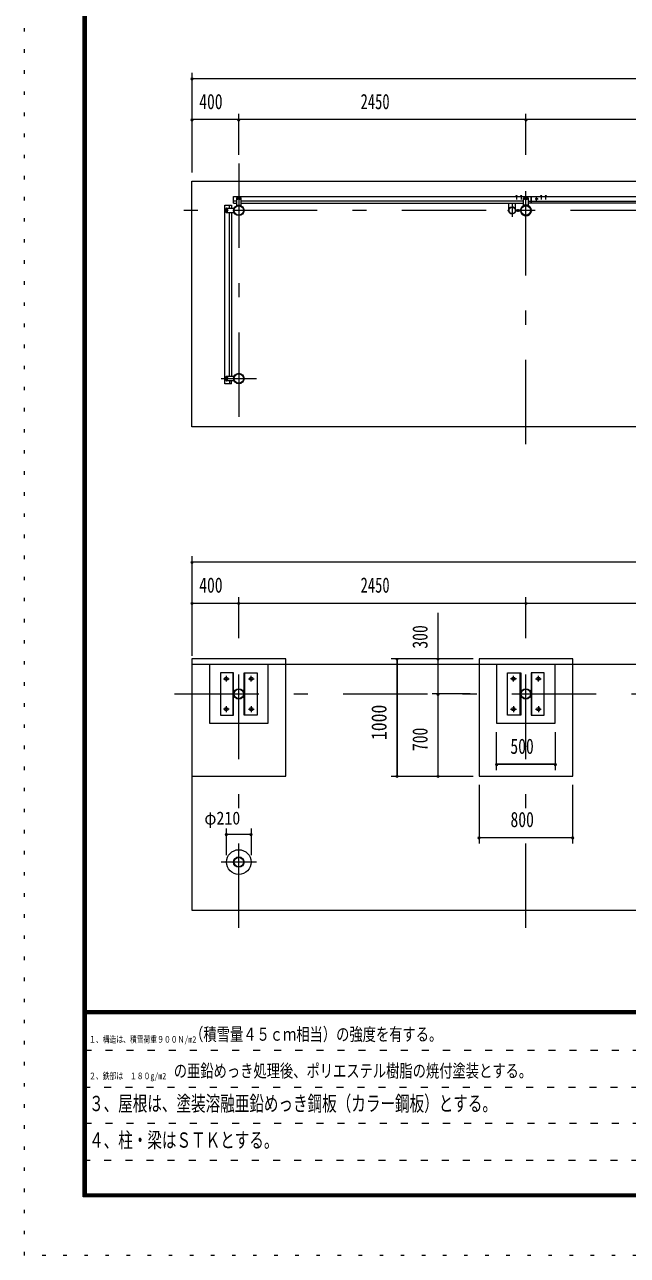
# Model space of a CAD drawing. Units: millimetres, scale not verified. Extents: x -27013 to 27023, y -10500 to 10500.
# Drawn here: x -2677 to 2466, y -10500 to 0 of the extents above; entities that cross this region are included whole.
import ezdxf
from ezdxf.enums import TextEntityAlignment as Align

# ---------------------------------------------------------------- set-up
doc = ezdxf.new("R2010")
doc.units = ezdxf.units.MM
doc.header["$LTSCALE"] = 60
for name, pattern in [('USER1', [3, 1, -2]), ('USER3', [24, 12, -5, 2, -5]), ('USER4', [3, 0.5, -2.5])]:
    doc.linetypes.add(name, pattern=pattern)
doc.layers.add('0-1_0-F1TEXT', color=7, linetype='Continuous')
for name, color, linetype, lineweight in [('0-2_1-05BOLD', 7, 'Continuous', 18), ('0-3_1-25CENTER', 3, 'USER3', 18), ('0-5_1-55DIM', 3, 'Continuous', 18), ('0-C_F-F1PAPER', 5, 'Continuous', 18), ('0-D_F-E_J_ADD', 5, 'USER4', 18)]:
    doc.layers.add(name, color=color, linetype=linetype, lineweight=lineweight)
doc.styles.add('ＭＳ ゴシック', font='')
doc.styles.get('ＭＳ ゴシック').set_extended_font_data('MS Gothic')

msp = doc.modelspace()

# ---------------------------------------------------------------- linework, layer by layer
at = {"layer": '0-2_1-05BOLD'}
for p, q in [((1517.92, -1464.18), (1517.92, -1460.68)), ((1523.7, -1460.68), (1523.7, -1464.18)), ((1554.56, -1464.18), (1554.56, -1465.78)), ((1557.92, -1464.18), (1557.92, -1460.68)), ((1563.7, -1460.68), (1563.7, -1464.18)), ((1645.31, -1467.38), (1646.31, -1467.38)), ((1727.92, -1464.18), (1727.92, -1460.68)), ((1733.69, -1460.68), (1733.69, -1464.18)), ((1764.56, -1464.18), (1764.56, -1465.78)), ((1767.92, -1464.18), (1767.92, -1460.68)), ((1773.7, -1460.68), (1773.7, -1464.18)), ((-959.74, -1600.33), (-959.74, -1570.33)), ((-954.74, -1565.33), (-894.24, -1565.33)), ((-929.24, -1565.33), (-929.24, -1540.33)), ((-869.69, -1505.78), (-894.69, -1505.78)), ((-894.69, -1523.38), (-869.69, -1523.38)), ((-834.69, -1475.28), (-864.69, -1475.28)), ((-858.19, -1481.78), (-854.49, -1481.78)), ((-854.49, -1489.78), (-858.19, -1489.78)), ((-841.19, -1481.78), (-844.89, -1481.78)), ((-844.89, -1489.78), (-841.19, -1489.78)), ((1580.31, -1505.78), (-829.69, -1505.78)), ((-829.69, -1523.38), (1580.31, -1523.38)), ((1454.81, -1575.81), (1454.81, -1523.38)), ((1509.81, -1523.38), (1509.81, -1575.81)), ((1585.31, -1475.28), (1615.31, -1475.28)), ((1591.81, -1481.78), (1595.51, -1481.78)), ((1595.51, -1489.78), (1591.81, -1489.78)), ((1608.81, -1481.78), (1605.11, -1481.78)), ((1605.11, -1489.78), (1608.81, -1489.78)), ((1620.31, -1480.28), (1620.31, -1540.78)), ((1620.31, -1505.78), (1645.31, -1505.78)), ((1646.31, -1502.38), (1645.31, -1502.38)), ((1646.31, -1505.78), (4380.31, -1505.78)), ((-953.24, -1580.53), (-953.24, -1576.83)), ((-953.24, -1590.13), (-953.24, -1593.83)), ((-945.24, -1576.83), (-945.24, -1580.53)), ((-945.24, -1593.83), (-945.24, -1590.13)), ((-929.24, -2999.33), (-929.24, -1605.33)), ((-911.64, -1605.33), (-911.64, -2999.33)), ((1555.86, -1582.33), (1509.65, -1582.33)), ((1509.65, -1588.32), (1555.86, -1588.32)), ((1511.05, -1580.72), (1554.39, -1580.72)), ((1554.39, -1589.93), (1511.05, -1589.93)), ((-959.74, -3034.33), (-959.74, -3004.33)), ((-894.24, -3039.33), (-954.74, -3039.33)), ((-953.24, -3014.53), (-953.24, -3010.83)), ((-953.24, -3024.13), (-953.24, -3027.83)), ((-945.24, -3010.83), (-945.24, -3014.53)), ((-945.24, -3027.83), (-945.24, -3024.13)), ((-929.24, -3039.33), (-929.24, -3064.33)), ((-911.64, -3064.33), (-911.64, -3039.33)), ((9750.31, -5460.33), (-1249.68, -5460.33)), ((-898.74, -5890.33), (-898.74, -5530.32)), ((-800.64, -5530.32), (-800.64, -5890.33)), ((1551.26, -5890.33), (1551.26, -5530.32)), ((1649.36, -5530.32), (1649.36, -5890.33)), ((1850.31, -5960.33), (1850.31, -5460.33)), ((-1249.68, -6410.33), (-449.68, -6410.33))]:
    msp.add_line(p, q, dxfattribs=at)
for points in [[(9750.31, -3430.33), (-1249.69, -3430.33), (-1249.69, -1335.33), (9750.31, -1335.33)], [(-844.69, -1482.89), (-844.69, -1488.67), (-849.69, -1491.55), (-854.69, -1488.67), (-854.69, -1482.89), (-849.69, -1480)], [(1595.31, -1482.89), (1595.31, -1488.67), (1600.31, -1491.55), (1605.31, -1488.67), (1605.31, -1482.89), (1600.31, -1480)], [(1686.31, -1488.67), (1691.31, -1491.55), (1696.31, -1488.67), (1696.31, -1482.89), (1691.31, -1480), (1686.31, -1482.89)], [(-946.36, -1590.33), (-943.47, -1585.33), (-946.36, -1580.33), (-952.13, -1580.33), (-955.02, -1585.33), (-952.13, -1590.33)], [(-946.36, -3014.33), (-952.13, -3014.33), (-955.02, -3019.33), (-952.13, -3024.33), (-946.36, -3024.33), (-943.47, -3019.33)], [(2000.32, -6410.33), (2000.32, -5410.33), (1200.31, -5410.33), (1200.31, -6410.33)], [(-894.24, -5890.33), (-894.24, -5530.32), (-1006.23, -5530.32), (-1006.23, -5890.33)], [(-693.14, -5530.32), (-693.14, -5890.33), (-805.13, -5890.33), (-805.13, -5530.32)], [(1555.76, -5890.33), (1443.76, -5890.33), (1443.76, -5530.32), (1555.76, -5530.32)], [(1756.86, -5530.32), (1644.86, -5530.32), (1644.86, -5890.33), (1756.86, -5890.33)]]:
    msp.add_lwpolyline(points, close=True, dxfattribs=at)
for points in [[(-894.69, -1523.38), (-894.69, -1465.78), (1645.31, -1465.78), (1645.31, -1523.38), (1620.31, -1523.38)], [(1514.56, -1465.78), (1514.56, -1464.18), (1527.06, -1464.18), (1527.06, -1465.78)], [(1526.58, -1464.18), (1526.58, -1460.68), (1525.71, -1460.18), (1515.91, -1460.18), (1515.04, -1460.68), (1515.04, -1464.18)], [(1554.56, -1464.18), (1567.06, -1464.18), (1567.06, -1465.78)], [(1566.58, -1464.18), (1566.58, -1460.68), (1565.71, -1460.18), (1555.91, -1460.18), (1555.04, -1460.68), (1555.04, -1464.18)], [(4380.31, -1523.38), (1646.31, -1523.38), (1646.31, -1465.78), (9395.31, -1465.78), (9395.31, -1523.38), (9370.31, -1523.38)], [(1724.56, -1465.78), (1724.56, -1464.18), (1737.06, -1464.18), (1737.06, -1465.78)], [(1736.58, -1464.18), (1736.58, -1460.68), (1735.71, -1460.18), (1725.91, -1460.18), (1725.04, -1460.68), (1725.04, -1464.18)], [(1764.56, -1464.18), (1777.06, -1464.18), (1777.06, -1465.78)], [(1776.58, -1464.18), (1776.58, -1460.68), (1775.71, -1460.18), (1765.91, -1460.18), (1765.04, -1460.68), (1765.04, -1464.18)], [(-911.64, -3064.33), (-969.24, -3064.33), (-969.24, -1540.33), (-911.64, -1540.33), (-911.64, -1565.33)], [(-894.24, -1565.33), (-894.24, -1605.33), (-954.74, -1605.33)], [(-869.69, -1480.28), (-869.69, -1540.78), (-829.69, -1540.78), (-829.69, -1480.28)], [(1620.31, -1540.78), (1580.31, -1540.78), (1580.31, -1480.28)], [(-954.74, -2999.33), (-894.24, -2999.33), (-894.24, -3039.33)], [(-1249.68, -5410.33), (-1249.68, -7555.33), (9750.31, -7555.33), (9750.31, -5410.33)], [(-449.68, -6410.33), (-449.68, -5410.33), (-1249.68, -5410.33)], [(-1099.69, -5460.33), (-1099.69, -5960.33), (-599.69, -5960.33), (-599.69, -5460.33)], [(1350.31, -5460.33), (1350.31, -5960.33), (1850.31, -5960.33)]]:
    msp.add_lwpolyline(points, dxfattribs=at)
for centre, radius in [((-849.69, -1585.33), 44.55), ((-849.69, -1585.33), 40.35), ((-849.69, -1485.78), 6.25), ((-849.69, -1485.78), 4.9), ((1482.31, -1585.33), 27.5), ((1600.31, -1585.33), 44.55), ((1600.31, -1585.33), 40.35), ((1600.31, -1485.78), 6.25), ((1600.31, -1485.78), 4.9), ((1691.31, -1485.78), 6.25), ((1691.31, -1485.78), 4.9), ((-949.24, -1585.33), 6.25), ((-949.24, -1585.33), 4.9), ((1450.96, -1585.33), 2.25), ((1648.71, -1585.33), 2.25), ((-949.24, -3019.33), 6.25), ((-949.24, -3019.33), 4.9), ((-849.69, -3019.33), 44.55), ((-849.69, -3019.33), 40.35), ((-956.18, -5580.33), 14.5), ((-849.69, -5710.33), 44.55), ((-849.69, -5710.33), 40.35), ((-743.18, -5580.33), 14.5), ((1493.81, -5580.33), 14.5), ((1600.31, -5710.33), 44.55), ((1600.31, -5710.33), 40.35), ((1706.81, -5580.33), 14.5), ((-956.18, -5840.32), 14.5), ((-743.18, -5840.32), 14.5), ((1493.81, -5840.32), 14.5), ((1706.81, -5840.32), 14.5), ((-849.69, -7144.33), 105), ((-849.69, -7144.33), 44.55), ((-849.69, -7144.33), 40.35)]:
    msp.add_circle(centre, radius, dxfattribs=at)
for centre, radius, start, end in [((1516.48, -1462.49), 2.32, 51.45377, 90), ((1520.81, -1468.69), 8.51, 70.16867, 109.82912), ((1525.14, -1462.5), 2.32, 90, 128.53143), ((1556.48, -1462.49), 2.32, 51.45377, 90), ((1560.81, -1468.69), 8.51, 70.16867, 109.82912), ((1565.14, -1462.5), 2.32, 90, 128.53143), ((1726.48, -1462.49), 2.32, 51.45377, 90), ((1730.81, -1468.69), 8.51, 70.16867, 109.82912), ((1735.14, -1462.5), 2.32, 90, 128.53143), ((1766.48, -1462.49), 2.32, 51.45377, 90), ((1770.81, -1468.69), 8.51, 70.16867, 109.82912), ((1775.14, -1462.5), 2.32, 90, 128.53143), ((-954.74, -1570.33), 5, 90, 180), ((-949.24, -1576.83), 4, 0, 180), ((-864.69, -1480.28), 5, 90, 180), ((-858.19, -1485.78), 4, 90, 270), ((-841.19, -1485.78), 4, 270, 90), ((-834.69, -1480.28), 5, 0, 90), ((1482.31, -1585.33), 29.1, 9.09488, 180), ((1482.31, -1602.73), 44.9, 109.58864, 127.76454), ((1482.31, -1602.73), 44.9, 52.23546, 70.41136), ((1600.31, -1585.33), 46.15, 0, 174.27287), ((1585.31, -1480.28), 5, 90, 180), ((1591.81, -1485.78), 4, 90, 270), ((1608.81, -1485.78), 4, 270, 90), ((1615.31, -1480.28), 5, 0, 90), ((-954.74, -1600.33), 5, 180, 270), ((-949.24, -1593.83), 4, 180, 0), ((1450.96, -1585.33), 3.85, 51.34222, 0), ((1482.31, -1585.33), 29.1, 185.93016, 350.90979), ((1600.31, -1585.33), 46.15, 185.71837, 356.21085), ((1648.71, -1585.33), 3.85, 180, 127.90752), ((-954.74, -3004.33), 5, 90, 180), ((-954.74, -3034.33), 5, 180, 270), ((-949.24, -3010.83), 4, 0, 180), ((-949.24, -3027.83), 4, 180, 0)]:
    msp.add_arc(centre, radius, start, end, dxfattribs=at)
at = {"layer": '0-3_1-25CENTER'}
for p, q in [((-849.69, -1185.33), (-849.69, -3580.33)), ((1600.31, -3580.33), (1600.31, -1185.33)), ((1520.81, -1457.76), (1520.81, -1492.64)), ((1560.81, -1457.76), (1560.81, -1492.64)), ((1691.31, -1505.78), (1691.31, -1465.78)), ((1730.81, -1457.76), (1730.81, -1492.64)), ((1770.81, -1492.64), (1770.81, -1457.76)), ((-949.24, -1567.83), (-949.24, -1602.83)), ((-867.19, -1485.78), (-832.19, -1485.78)), ((1482.31, -1530.33), (1482.31, -1640.33)), ((1532.79, -1596.09), (1532.79, -1574.56)), ((1582.81, -1485.78), (1617.81, -1485.78)), ((1678.81, -1485.78), (1703.81, -1485.78)), ((9900.31, -1585.33), (-1399.69, -1585.33)), ((-999.69, -3019.33), (-699.69, -3019.33)), ((-949.24, -3036.83), (-949.24, -3001.83)), ((-849.69, -7705.33), (-849.69, -5310.33)), ((1600.31, -7705.33), (1600.31, -5310.33)), ((-956.18, -5555.33), (-956.18, -5605.33)), ((-743.18, -5605.33), (-743.18, -5555.33)), ((1493.81, -5605.33), (1493.81, -5555.33)), ((1706.81, -5605.33), (1706.81, -5555.33)), ((-981.18, -5580.33), (-931.18, -5580.33)), ((-768.18, -5580.33), (-718.18, -5580.33)), ((1518.81, -5580.33), (1468.81, -5580.33)), ((1681.81, -5580.33), (1731.82, -5580.33)), ((-1399.68, -5710.33), (9900.31, -5710.33)), ((-931.18, -5840.32), (-981.18, -5840.32)), ((-956.18, -5815.32), (-956.18, -5865.32)), ((-768.18, -5840.32), (-718.18, -5840.32)), ((-743.18, -5815.32), (-743.18, -5865.32)), ((1468.81, -5840.32), (1518.81, -5840.32)), ((1493.81, -5815.32), (1493.81, -5865.32)), ((1681.81, -5840.32), (1731.82, -5840.32)), ((1706.81, -5815.32), (1706.81, -5865.32)), ((-699.69, -7144.33), (-999.69, -7144.33))]:
    msp.add_line(p, q, dxfattribs=at)
at = {"layer": '0-5_1-55DIM'}
for p, q in [((-1249.69, -410.33), (-1249.69, -1260.33)), ((-1239.69, -460.33), (-1259.69, -460.33)), ((-1249.69, -460.33), (9750.31, -460.33)), ((-1239.69, -810.33), (-1259.69, -810.33)), ((9750.31, -810.33), (-1249.69, -810.33)), ((-839.69, -810.33), (-859.69, -810.33)), ((-849.69, -1110.33), (-849.69, -760.33)), ((1610.31, -810.33), (1590.31, -810.33)), ((1600.31, -1110.33), (1600.31, -760.33)), ((-1239.68, -4585.33), (-1259.68, -4585.33)), ((-1249.68, -4535.33), (-1249.68, -5385.33)), ((9750.31, -4585.33), (-1249.68, -4585.33)), ((-849.68, -5235.33), (-849.68, -4885.33)), ((1600.32, -5235.33), (1600.32, -4885.33)), ((-1239.68, -4935.33), (-1259.68, -4935.33)), ((-1249.68, -4935.33), (9750.31, -4935.33)), ((-839.68, -4935.33), (-859.68, -4935.33)), ((850.32, -6410.33), (850.32, -5017.83)), ((1610.32, -4935.33), (1590.32, -4935.33)), ((1150.31, -5410.33), (450.31, -5410.33)), ((510.32, -5410.33), (490.32, -5410.33)), ((500.32, -6410.33), (500.32, -5410.33)), ((500.32, -5410.33), (500.32, -6410.33)), ((860.32, -5410.33), (840.32, -5410.33)), ((850.32, -5710.33), (850.32, -5410.33)), ((1125.32, -5710.33), (800.31, -5710.33)), ((860.32, -5710.33), (840.32, -5710.33)), ((850.32, -6410.33), (850.32, -5710.33)), ((1350.31, -6360.33), (1350.31, -6035.33)), ((1850.31, -6035.33), (1850.31, -6360.33)), ((1360.31, -6310.33), (1340.31, -6310.33)), ((1350.31, -6310.33), (1850.31, -6310.33)), ((1850.31, -6310.33), (1350.31, -6310.33)), ((1860.31, -6310.33), (1840.31, -6310.33)), ((450.31, -6410.33), (1150.31, -6410.33)), ((510.32, -6410.33), (490.32, -6410.33)), ((860.32, -6410.33), (840.32, -6410.33)), ((1200.31, -6485.33), (1200.31, -6985.33)), ((2000.32, -6985.33), (2000.32, -6485.33)), ((-944.69, -6907.33), (-964.69, -6907.33)), ((-954.69, -7086.91), (-954.69, -6857.33)), ((-954.69, -6907.33), (-744.69, -6907.33)), ((-734.69, -6907.33), (-754.69, -6907.33)), ((-744.69, -6857.33), (-744.69, -7086.91)), ((1210.31, -6935.33), (1190.31, -6935.33)), ((1200.31, -6935.33), (2000.32, -6935.33)), ((1200.31, -6935.33), (2000.32, -6935.33)), ((2010.31, -6935.33), (1990.31, -6935.33))]:
    msp.add_line(p, q, dxfattribs=at)
for centre in [(-1249.69, -460.33), (-1249.69, -810.33), (-849.69, -810.33), (1600.31, -810.33), (-1249.68, -4585.33), (-1249.68, -4935.33), (-849.68, -4935.33), (1600.32, -4935.33), (500.32, -5410.33), (850.32, -5410.33), (850.32, -5710.33), (1350.31, -6310.33), (1850.31, -6310.33), (500.32, -6410.33), (850.32, -6410.33), (-954.69, -6907.33), (-744.69, -6907.33), (1200.31, -6935.33), (2000.31, -6935.33)]:
    msp.add_arc(centre, 10, 180, 0, dxfattribs=at)
at = {"layer": '0-C_F-F1PAPER'}
for p, q in [((26497.65, -8415), (-2152.35, -8415)), ((-2152.35, -8417.5), (26497.65, -8417.5)), ((26497.65, -8420), (-2152.35, -8420)), ((-2152.35, -8422.5), (26497.65, -8422.5)), ((26497.65, -8425), (-2152.35, -8425)), ((-2152.35, -8427.5), (26497.65, -8427.5)), ((26497.65, -8430), (-2152.35, -8430)), ((-2152.35, -8432.5), (26497.65, -8432.5)), ((26497.65, -8435), (-2152.35, -8435)), ((-2152.35, -8437.5), (26497.65, -8437.5)), ((26497.65, -8440), (-2152.35, -8440))]:
    msp.add_line(p, q, dxfattribs=at)
at = {"layer": '0-C_F-F1PAPER', "color": 6, "linetype": 'USER1'}
for p, q in [((16072.65, -8752), (-2177.35, -8752)), ((-2177.35, -9064), (16072.65, -9064)), ((16072.65, -9376), (-2177.35, -9376)), ((-2177.35, -9688), (13564.65, -9688))]:
    msp.add_line(p, q, dxfattribs=at)
at = {"layer": '0-C_F-F1PAPER'}
for points in [[(26522.65, -10000), (-2177.35, -10000), (-2177.35, 10100), (26522.65, 10100)], [(26520.14, -9997.5), (26520.14, 10097.5), (-2174.85, 10097.5), (-2174.85, -9997.5)], [(26517.65, -9995), (26517.65, 10095), (-2172.35, 10095), (-2172.35, -9995)], [(26515.15, -9992.5), (-2169.85, -9992.5), (-2169.85, 10092.5), (26515.15, 10092.5)], [(26512.65, -9990), (26512.65, 10090), (-2167.35, 10090), (-2167.35, -9990)], [(26510.15, -9987.5), (-2164.85, -9987.5), (-2164.85, 10087.5), (26510.15, 10087.5)], [(26507.64, -9985), (26507.64, 10085), (-2162.35, 10085), (-2162.35, -9985)], [(26505.15, -9982.5), (-2159.85, -9982.5), (-2159.85, 10082.5), (26505.15, 10082.5)], [(26502.65, -9980), (-2157.35, -9980), (-2157.35, 10080), (26502.65, 10080)], [(26500.15, -9977.5), (-2154.85, -9977.5), (-2154.85, 10077.5), (26500.15, 10077.5)], [(26497.65, -9975), (26497.65, 10075), (-2152.35, 10075), (-2152.35, -9975)]]:
    msp.add_lwpolyline(points, close=True, dxfattribs=at)
at = {"layer": '0-D_F-E_J_ADD'}
msp.add_lwpolyline([(27022.65, -10500), (-2677.35, -10500), (-2677.35, 10500), (27022.65, 10500)], close=True, dxfattribs=at)

# ---------------------------------------------------------------- texts
at = {"layer": '0-1_0-F1TEXT', "style": 'ＭＳ ゴシック'}
for s, height, width, p in [('（積雪量４５ｃｍ相当）の強度を有する。', 110.7, 0.75, (-1264.86, -8702)), ('１、構造は、積雪荷重９００Ｎ/m2', 55.35, 0.75, (-2127.35, -8702)), ('\u3000の亜鉛めっき処理後、ポリエステル樹脂の焼付塗装とする。', 110.7, 0.75, (-1517.75, -9014)), ('２、鉄部は\u3000１８０g/m2', 55.35, 0.75, (-2127.35, -9014)), ('３、屋根は、塗装溶融亜鉛めっき鋼板（カラー鋼板）とする。', 130.2, 0.7, (-2127.35, -9308.23)), ('４、柱・梁はＳＴＫとする。', 130.2, 0.7, (-2127.35, -9620.23))]:
    msp.add_text(s, height=height, dxfattribs=dict(at, width=width)).set_placement(p, align=Align.BOTTOM_LEFT)
at = {"layer": '0-5_1-55DIM', "color": 7, "style": 'ＭＳ ゴシック'}
for s, height, width, p in [('400', 130.2, 0.75, (-1187.31, -760.33)), ('2450', 130.2, 0.7, (189.3, -760.33)), ('400', 130.2, 0.75, (-1187.31, -4885.33)), ('2450', 130.2, 0.7, (189.31, -4885.33)), ('500', 130.2, 0.75, (1467.87, -6260.33)), ('φ210', 110.7, 0.9, (-1143.44, -6857.33)), ('800', 130.2, 0.75, (1468.91, -6885.33))]:
    msp.add_text(s, height=height, dxfattribs=dict(at, width=width)).set_placement(p, align=Align.BOTTOM_LEFT)
for s, width, p in [('300', 0.75, (800.32, -5323.18)), ('1000', 0.85, (450.32, -6103.13)), ('700', 0.75, (800.32, -6197.33))]:
    msp.add_text(s, height=130.2, rotation=90, dxfattribs=dict(at, width=width)).set_placement(p, align=Align.BOTTOM_LEFT)

doc.saveas('drawing.dxf')
